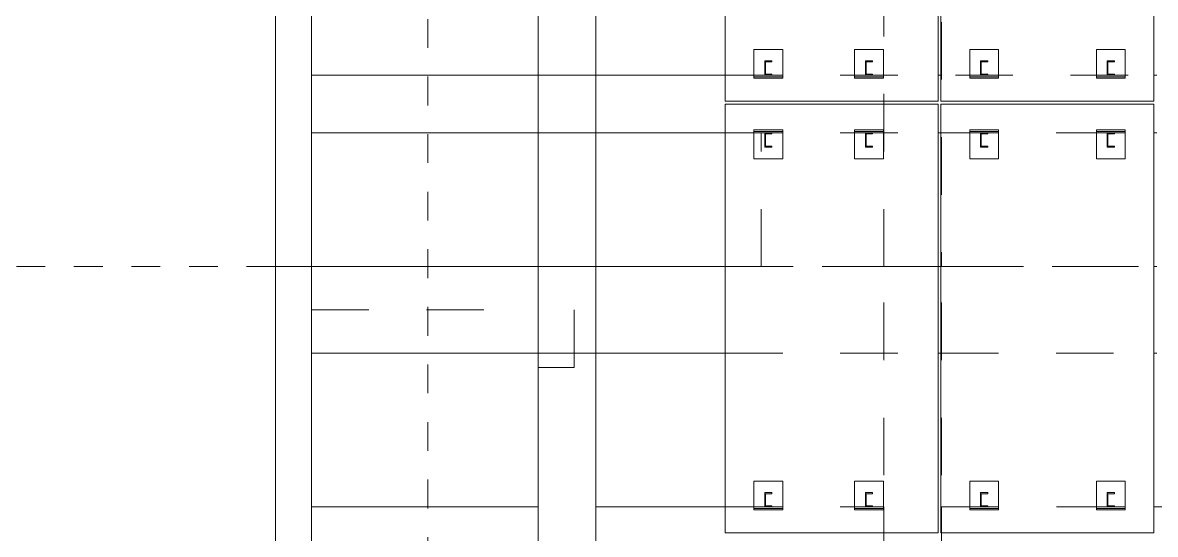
# Model space of a CAD drawing. Header units: millimetres. Extents: x 652937 to 1670132, y 1473552 to 2851037.
# Drawn here: x 663419.75 to 663427.63, y 1524528.36 to 1524531.92 of the extents above; entities that cross this region are included whole.
import ezdxf

# ---------------------------------------------------------------- set-up
doc = ezdxf.new("R2010")
doc.units = ezdxf.units.MM
for name, pattern in [('XKITLINE00', [0]), ('XKITLINE01', [4, 1, -1, 1, -1]), ('XKITLINE02', [4, 2, -2])]:
    doc.linetypes.add(name, pattern=pattern)
doc.layers.add('Part', color=7, linetype='Continuous', lineweight=0)
doc.layers.add('S-GRID', color=7, linetype='Continuous', lineweight=9)

# ---------------------------------------------------------------- blocks, each defined once
blk = doc.blocks.new('*A33882394')
at = {"layer": 'S-GRID', "color": 7, "linetype": 'XKITLINE01', "lineweight": 0}
blk.add_line((346.109039, 32.577691), (455.260679, 32.577691), dxfattribs=at)
blk = doc.blocks.new('*A34402446')
at = {"layer": 'Part', "color": 7, "linetype": 'XKITLINE02', "lineweight": 0}
for p, q in [((357.110088, 49.077691), (358.360088, 49.077691)), ((357.110088, 49.077691), (357.110088, 48.077691)), ((358.360088, 49.077691), (358.360088, 48.077691)), ((358.360088, 39.227691), (358.360088, 37.227691))]:
    blk.add_line(p, q, dxfattribs=at)
at = {"layer": 'Part', "color": 7, "linetype": 'XKITLINE00', "lineweight": 0}
for p, q in [((357.110088, 48.077691), (357.110088, 32.577691)), ((358.360088, 48.077691), (358.360088, 39.227691)), ((358.360088, 37.227691), (358.360088, 32.577691)), ((357.110088, 32.577691), (358.360088, 32.577691))]:
    blk.add_line(p, q, dxfattribs=at)
blk = doc.blocks.new('*A34412447')
at = {"layer": 'Part', "color": 7, "linetype": 'XKITLINE02', "lineweight": 0}
for p, q in [((373.990108, 37.227691), (372.740108, 37.227691)), ((372.740108, 32.577691), (372.740108, 37.227691)), ((373.990108, 32.577691), (373.990108, 37.227691)), ((373.990108, 32.577691), (372.740108, 32.577691))]:
    blk.add_line(p, q, dxfattribs=at)
blk = doc.blocks.new('*A34422448')
at = {"layer": 'Part', "color": 7, "linetype": 'XKITLINE02', "lineweight": 0}
for p, q in [((366.245088, 49.077691), (366.245088, 48.077691)), ((366.245088, 49.077691), (368.245088, 49.077691)), ((368.245088, 49.077691), (368.245088, 48.077691)), ((366.245088, 39.227691), (366.245088, 37.227691)), ((368.245088, 39.227691), (368.245088, 37.227691))]:
    blk.add_line(p, q, dxfattribs=at)
at = {"layer": 'Part', "color": 7, "linetype": 'XKITLINE00', "lineweight": 0}
for p, q in [((366.245088, 48.077691), (366.245088, 39.227691)), ((368.245088, 48.077691), (368.245088, 39.227691)), ((366.245088, 37.227691), (366.245088, 32.577691)), ((368.245088, 37.227691), (368.245088, 32.577691)), ((366.245088, 32.577691), (368.245088, 32.577691))]:
    blk.add_line(p, q, dxfattribs=at)
blk = doc.blocks.new('*A34432449')
at = {"layer": 'Part', "color": 7, "linetype": 'XKITLINE02', "lineweight": 0}
for p, q in [((378.255088, 32.577691), (378.255088, 49.077691)), ((378.255088, 49.077691), (380.140108, 49.077691)), ((380.240108, 49.077691), (380.255088, 49.077691)), ((380.255088, 49.077691), (380.255088, 32.577691)), ((378.255088, 32.577691), (380.140108, 32.577691)), ((380.240108, 32.577691), (380.255088, 32.577691))]:
    blk.add_line(p, q, dxfattribs=at)
at = {"layer": 'Part', "color": 7, "linetype": 'XKITLINE00', "lineweight": 0}
for p, q in [((380.140108, 49.077691), (380.240108, 49.077691)), ((380.140108, 32.577691), (380.240108, 32.577691))]:
    blk.add_line(p, q, dxfattribs=at)
blk = doc.blocks.new('*A34482454')
at = {"layer": 'S-GRID', "color": 7, "linetype": 'XKITLINE01', "lineweight": 0}
blk.add_line((362.410088, -3.820204), (362.410088, 83.930188), dxfattribs=at)
blk = doc.blocks.new('*A34492455')
at = {"layer": 'Part', "color": 7, "linetype": 'XKITLINE00', "lineweight": 0}
for p, q in [((372.740108, 53.227691), (372.740108, 38.327691)), ((380.140108, 53.227691), (380.140108, 38.327691)), ((380.140108, 38.327691), (372.740108, 38.327691)), ((372.740108, 38.227691), (380.140108, 38.227691)), ((372.740108, 38.227691), (372.740108, 23.327691)), ((380.140108, 38.227691), (380.140108, 23.327691)), ((380.140108, 23.327691), (372.740108, 23.327691))]:
    blk.add_line(p, q, dxfattribs=at)
blk = doc.blocks.new('*A34502456')
at = {"layer": 'Part', "color": 7, "linetype": 'XKITLINE00', "lineweight": 0}
for p, q in [((380.240108, 53.227691), (380.240108, 38.327691)), ((387.640108, 53.227691), (387.640108, 38.327691)), ((387.640108, 38.327691), (380.240108, 38.327691)), ((380.240108, 38.227691), (387.640108, 38.227691)), ((380.240108, 38.227691), (380.240108, 23.327691)), ((387.640108, 38.227691), (387.640108, 23.327691)), ((387.640108, 23.327691), (380.240108, 23.327691))]:
    blk.add_line(p, q, dxfattribs=at)
blk = doc.blocks.new('*A35452551')
at = {"layer": 'Part', "color": 7, "linetype": 'XKITLINE02', "lineweight": 0}
for p, q in [((358.360088, 32.577691), (358.360088, 31.077691)), ((366.245088, 32.577691), (358.360088, 32.577691)), ((366.245088, 31.077691), (366.245088, 32.577691)), ((358.360088, 31.077691), (366.245088, 31.077691))]:
    blk.add_line(p, q, dxfattribs=at)
blk = doc.blocks.new('*A35462552')
at = {"layer": 'Part', "color": 7, "linetype": 'XKITLINE00', "lineweight": 0}
for p, q in [((357.110088, 32.577691), (358.360088, 32.577691)), ((357.110088, 32.577691), (357.110088, 23.227691)), ((358.360088, 32.577691), (358.360088, 24.227691))]:
    blk.add_line(p, q, dxfattribs=at)
at = {"layer": 'Part', "color": 7, "linetype": 'XKITLINE02', "lineweight": 0}
for p, q in [((358.360088, 24.227691), (358.360088, 13.327691)), ((357.110088, 23.227691), (357.110088, 13.327691)), ((357.110088, 13.327691), (358.360088, 13.327691))]:
    blk.add_line(p, q, dxfattribs=at)
blk = doc.blocks.new('*A35472553')
at = {"layer": 'Part', "color": 7, "linetype": 'XKITLINE00', "lineweight": 0}
for p, q in [((358.360088, 32.577691), (358.360088, 29.577691)), ((366.245088, 32.577691), (358.360088, 32.577691)), ((366.245088, 29.577691), (366.245088, 32.577691)), ((358.360088, 29.577691), (366.245088, 29.577691))]:
    blk.add_line(p, q, dxfattribs=at)
blk = doc.blocks.new('*A35482554')
at = {"layer": 'Part', "color": 7, "linetype": 'XKITLINE00', "lineweight": 0}
for p, q in [((366.245088, 32.577691), (366.245088, 29.577691)), ((366.245088, 32.577691), (372.740108, 32.577691)), ((380.140108, 32.577691), (380.240108, 32.577691)), ((387.640108, 32.577691), (387.740108, 32.577691)), ((366.245088, 29.577691), (372.740108, 29.577691)), ((380.140108, 29.577691), (380.240108, 29.577691)), ((387.640108, 29.577691), (387.740108, 29.577691))]:
    blk.add_line(p, q, dxfattribs=at)
at = {"layer": 'Part', "color": 7, "linetype": 'XKITLINE02', "lineweight": 0}
for p, q in [((372.740108, 32.577691), (387.640108, 32.577691)), ((372.740108, 29.577691), (380.140108, 29.577691)), ((380.240108, 29.577691), (387.640108, 29.577691))]:
    blk.add_line(p, q, dxfattribs=at)
blk = doc.blocks.new('*A35492555')
at = {"layer": 'Part', "color": 7, "linetype": 'XKITLINE02', "lineweight": 0}
for p, q in [((367.495088, 32.577691), (366.245088, 32.577691)), ((366.245088, 32.577691), (366.245088, 29.077691)), ((367.495088, 29.077691), (367.495088, 32.577691)), ((366.245088, 29.077691), (367.495088, 29.077691))]:
    blk.add_line(p, q, dxfattribs=at)
blk = doc.blocks.new('*A35502556')
at = {"layer": 'Part', "color": 7, "linetype": 'XKITLINE00', "lineweight": 0}
for p, q in [((366.245088, 32.577691), (366.245088, 24.227691)), ((366.245088, 32.577691), (368.245088, 32.577691)), ((368.245088, 32.577691), (368.245088, 24.227691))]:
    blk.add_line(p, q, dxfattribs=at)
at = {"layer": 'Part', "color": 7, "linetype": 'XKITLINE02', "lineweight": 0}
for p, q in [((366.245088, 24.227691), (366.245088, 13.327691)), ((368.245088, 24.227691), (368.245088, 13.327691)), ((366.245088, 13.327691), (368.245088, 13.327691))]:
    blk.add_line(p, q, dxfattribs=at)
blk = doc.blocks.new('*A35512557')
at = {"layer": 'Part', "color": 7, "linetype": 'XKITLINE02', "lineweight": 0}
for p, q in [((378.255088, 13.327691), (378.255088, 32.577691)), ((378.255088, 32.577691), (380.140108, 32.577691)), ((380.240108, 32.577691), (380.255088, 32.577691)), ((380.255088, 13.327691), (380.255088, 32.577691)), ((378.255088, 13.327691), (380.255088, 13.327691))]:
    blk.add_line(p, q, dxfattribs=at)
at = {"layer": 'Part', "color": 7, "linetype": 'XKITLINE00', "lineweight": 0}
blk.add_line((380.140108, 32.577691), (380.240108, 32.577691), dxfattribs=at)
blk = doc.blocks.new('*A35612567')
at = {"layer": 'Part', "color": 7, "linetype": 'XKITLINE00', "lineweight": 0}
for p, q in [((366.245088, 24.227691), (358.360088, 24.227691)), ((358.360088, 24.227691), (358.360088, 23.227691)), ((366.245088, 24.227691), (366.245088, 23.227691)), ((365.140108, 22.227691), (365.240108, 22.227691))]:
    blk.add_line(p, q, dxfattribs=at)
at = {"layer": 'Part', "color": 7, "linetype": 'XKITLINE02', "lineweight": 0}
for p, q in [((358.360088, 23.227691), (358.360088, 22.227691)), ((366.245088, 23.227691), (366.245088, 22.227691)), ((358.360088, 22.227691), (365.140108, 22.227691)), ((365.240108, 22.227691), (366.245088, 22.227691))]:
    blk.add_line(p, q, dxfattribs=at)
blk = doc.blocks.new('*A35672573')
at = {"layer": 'Part', "color": 7, "linetype": 'XKITLINE00', "lineweight": 0}
for p, q in [((368.245088, 24.227691), (372.740108, 24.227691)), ((368.245088, 24.227691), (368.245088, 23.227691)), ((378.255088, 23.327691), (378.255088, 23.227691)), ((372.640108, 22.227691), (372.740108, 22.227691))]:
    blk.add_line(p, q, dxfattribs=at)
at = {"layer": 'Part', "color": 7, "linetype": 'XKITLINE02', "lineweight": 0}
for p, q in [((372.740108, 24.227691), (378.255088, 24.227691)), ((378.255088, 24.227691), (378.255088, 23.327691)), ((368.245088, 23.227691), (368.245088, 22.227691)), ((378.255088, 23.227691), (378.255088, 22.227691)), ((368.245088, 22.227691), (372.640108, 22.227691)), ((372.740108, 22.227691), (378.255088, 22.227691))]:
    blk.add_line(p, q, dxfattribs=at)
blk = doc.blocks.new('*A35802586')
at = {"layer": 'Part', "color": 7, "linetype": 'XKITLINE02', "lineweight": 0}
for p, q in [((377.615156, 24.727691), (377.865156, 24.727691)), ((377.615156, 24.227691), (377.615156, 24.727691)), ((377.865156, 24.690191), (377.640156, 24.690191)), ((377.640156, 24.690191), (377.640156, 24.265191)), ((377.865156, 24.727691), (377.865156, 24.690191)), ((377.865156, 24.227691), (377.615156, 24.227691)), ((377.640156, 24.265191), (377.865156, 24.265191)), ((377.865156, 24.265191), (377.865156, 24.227691))]:
    blk.add_line(p, q, dxfattribs=at)
blk = doc.blocks.new('*A35812587')
at = {"layer": 'Part', "color": 7, "linetype": 'XKITLINE02', "lineweight": 0}
for p, q in [((374.115156, 24.727691), (374.365156, 24.727691)), ((374.115156, 24.227691), (374.115156, 24.727691)), ((374.365156, 24.690191), (374.140156, 24.690191)), ((374.140156, 24.690191), (374.140156, 24.265191)), ((374.365156, 24.727691), (374.365156, 24.690191)), ((374.365156, 24.227691), (374.115156, 24.227691)), ((374.140156, 24.265191), (374.365156, 24.265191)), ((374.365156, 24.265191), (374.365156, 24.227691))]:
    blk.add_line(p, q, dxfattribs=at)
blk = doc.blocks.new('*A35822588')
at = {"layer": 'Part', "color": 7, "linetype": 'XKITLINE02', "lineweight": 0}
for p, q in [((378.24014, 25.127691), (377.240139, 25.127691)), ((377.240139, 25.127691), (377.240139, 24.127691)), ((377.24014, 24.127691), (377.24014, 25.127691)), ((378.240139, 24.127691), (378.240139, 25.127691)), ((378.24014, 24.127691), (378.24014, 25.127691)), ((377.240139, 24.127691), (378.24014, 24.127691))]:
    blk.add_line(p, q, dxfattribs=at)
blk = doc.blocks.new('*A35832589')
at = {"layer": 'Part', "color": 7, "linetype": 'XKITLINE02', "lineweight": 0}
for p, q in [((374.74014, 25.127691), (373.740139, 25.127691)), ((373.740139, 25.127691), (373.740139, 24.127691)), ((373.74014, 24.127691), (373.74014, 25.127691)), ((374.740139, 24.127691), (374.740139, 25.127691)), ((374.74014, 24.127691), (374.74014, 25.127691)), ((373.740139, 24.127691), (374.74014, 24.127691))]:
    blk.add_line(p, q, dxfattribs=at)
blk = doc.blocks.new('*A35842590')
at = {"layer": 'Part', "color": 7, "linetype": 'XKITLINE02', "lineweight": 0}
for p, q in [((377.240156, 24.227691), (378.240156, 24.227691)), ((377.240156, 24.227691), (377.240156, 24.177691)), ((377.240156, 24.177691), (378.240156, 24.177691)), ((378.240156, 24.227691), (378.240156, 24.177691))]:
    blk.add_line(p, q, dxfattribs=at)
blk = doc.blocks.new('*A35852591')
at = {"layer": 'Part', "color": 7, "linetype": 'XKITLINE02', "lineweight": 0}
for p, q in [((373.740156, 24.227691), (374.740156, 24.227691)), ((373.740156, 24.227691), (373.740156, 24.177691)), ((373.740156, 24.177691), (374.740156, 24.177691)), ((374.740156, 24.227691), (374.740156, 24.177691))]:
    blk.add_line(p, q, dxfattribs=at)
blk = doc.blocks.new('*A35862592')
at = {"layer": 'Part', "color": 7, "linetype": 'XKITLINE02', "lineweight": 0}
for p, q in [((381.615156, 24.727691), (381.865156, 24.727691)), ((381.615156, 24.227691), (381.615156, 24.727691)), ((381.865156, 24.690191), (381.640156, 24.690191)), ((381.640156, 24.690191), (381.640156, 24.265191)), ((381.865156, 24.727691), (381.865156, 24.690191)), ((381.865156, 24.227691), (381.615156, 24.227691)), ((381.640156, 24.265191), (381.865156, 24.265191)), ((381.865156, 24.265191), (381.865156, 24.227691))]:
    blk.add_line(p, q, dxfattribs=at)
blk = doc.blocks.new('*A35872593')
at = {"layer": 'Part', "color": 7, "linetype": 'XKITLINE02', "lineweight": 0}
for p, q in [((382.24014, 25.127691), (381.240139, 25.127691)), ((381.240139, 25.127691), (381.240139, 24.127691)), ((381.24014, 24.127691), (381.24014, 25.127691)), ((382.240139, 24.127691), (382.240139, 25.127691)), ((382.24014, 24.127691), (382.24014, 25.127691)), ((381.240139, 24.127691), (382.24014, 24.127691))]:
    blk.add_line(p, q, dxfattribs=at)
blk = doc.blocks.new('*A35882594')
at = {"layer": 'Part', "color": 7, "linetype": 'XKITLINE02', "lineweight": 0}
for p, q in [((381.240156, 24.227691), (382.240156, 24.227691)), ((381.240156, 24.227691), (381.240156, 24.177691)), ((381.240156, 24.177691), (382.240156, 24.177691)), ((382.240156, 24.227691), (382.240156, 24.177691))]:
    blk.add_line(p, q, dxfattribs=at)
blk = doc.blocks.new('*A35892595')
at = {"layer": 'Part', "color": 7, "linetype": 'XKITLINE02', "lineweight": 0}
for p, q in [((380.255088, 24.227691), (387.640108, 24.227691)), ((380.255088, 24.227691), (380.255088, 23.327691)), ((387.740108, 24.227691), (395.140108, 24.227691)), ((395.240108, 24.227691), (398.655088, 24.227691)), ((398.655088, 24.227691), (398.655088, 23.327691)), ((380.255088, 23.227691), (380.255088, 22.227691)), ((398.655088, 23.227691), (398.655088, 22.227691)), ((380.255088, 22.227691), (387.640108, 22.227691)), ((387.740108, 22.227691), (395.140108, 22.227691)), ((395.240108, 22.227691), (398.655088, 22.227691))]:
    blk.add_line(p, q, dxfattribs=at)
at = {"layer": 'Part', "color": 7, "linetype": 'XKITLINE00', "lineweight": 0}
for p, q in [((387.640108, 24.227691), (387.740108, 24.227691)), ((395.140108, 24.227691), (395.240108, 24.227691)), ((380.255088, 23.327691), (380.255088, 23.227691)), ((398.655088, 23.327691), (398.655088, 23.227691)), ((387.640108, 22.227691), (387.740108, 22.227691)), ((395.140108, 22.227691), (395.240108, 22.227691))]:
    blk.add_line(p, q, dxfattribs=at)
blk = doc.blocks.new('*A35902596')
at = {"layer": 'Part', "color": 7, "linetype": 'XKITLINE02', "lineweight": 0}
for p, q in [((386.015156, 24.727691), (386.265156, 24.727691)), ((386.015156, 24.227691), (386.015156, 24.727691)), ((386.265156, 24.690191), (386.040156, 24.690191)), ((386.040156, 24.690191), (386.040156, 24.265191)), ((386.265156, 24.727691), (386.265156, 24.690191)), ((386.265156, 24.227691), (386.015156, 24.227691)), ((386.040156, 24.265191), (386.265156, 24.265191)), ((386.265156, 24.265191), (386.265156, 24.227691))]:
    blk.add_line(p, q, dxfattribs=at)
blk = doc.blocks.new('*A35952601')
at = {"layer": 'Part', "color": 7, "linetype": 'XKITLINE02', "lineweight": 0}
for p, q in [((386.64014, 25.127691), (385.640139, 25.127691)), ((385.640139, 25.127691), (385.640139, 24.127691)), ((385.64014, 24.127691), (385.64014, 25.127691)), ((386.640139, 24.127691), (386.640139, 25.127691)), ((386.64014, 24.127691), (386.64014, 25.127691)), ((385.640139, 24.127691), (386.64014, 24.127691))]:
    blk.add_line(p, q, dxfattribs=at)
blk = doc.blocks.new('*A35962602')
at = {"layer": 'Part', "color": 7, "linetype": 'XKITLINE02', "lineweight": 0}
for p, q in [((385.640156, 24.227691), (386.640156, 24.227691)), ((385.640156, 24.227691), (385.640156, 24.177691)), ((385.640156, 24.177691), (386.640156, 24.177691)), ((386.640156, 24.227691), (386.640156, 24.177691))]:
    blk.add_line(p, q, dxfattribs=at)
blk = doc.blocks.new('*A37202726')
at = {"layer": 'Part', "color": 7, "linetype": 'XKITLINE00', "lineweight": 0}
for p, q in [((358.360108, 39.227691), (358.360108, 37.227691)), ((358.360108, 39.227691), (372.740108, 39.227691)), ((380.140108, 39.227691), (380.240108, 39.227691)), ((387.640108, 39.227691), (387.740108, 39.227691)), ((358.360108, 37.227691), (372.740108, 37.227691)), ((380.140108, 37.227691), (380.240108, 37.227691)), ((387.640108, 37.227691), (387.740108, 37.227691))]:
    blk.add_line(p, q, dxfattribs=at)
at = {"layer": 'Part', "color": 7, "linetype": 'XKITLINE02', "lineweight": 0}
for p, q in [((372.740108, 39.227691), (387.640108, 39.227691)), ((372.740108, 37.227691), (380.140108, 37.227691)), ((380.240108, 37.227691), (387.640108, 37.227691))]:
    blk.add_line(p, q, dxfattribs=at)
blk = doc.blocks.new('*A38252831')
at = {"layer": 'Part', "color": 7, "linetype": 'XKITLINE02', "lineweight": 0}
for p, q in [((374.115156, 37.227691), (374.365156, 37.227691)), ((374.115156, 36.727691), (374.115156, 37.227691)), ((374.365156, 37.190191), (374.140156, 37.190191)), ((374.140156, 37.190191), (374.140156, 36.765191)), ((374.365156, 37.227691), (374.365156, 37.190191)), ((374.365156, 36.727691), (374.115156, 36.727691)), ((374.140156, 36.765191), (374.365156, 36.765191)), ((374.365156, 36.765191), (374.365156, 36.727691))]:
    blk.add_line(p, q, dxfattribs=at)
blk = doc.blocks.new('*A38262832')
at = {"layer": 'Part', "color": 7, "linetype": 'XKITLINE02', "lineweight": 0}
for p, q in [((373.740156, 37.277691), (374.740156, 37.277691)), ((373.740156, 37.277691), (373.740156, 37.227691)), ((373.740156, 37.227691), (374.740156, 37.227691)), ((374.740156, 37.277691), (374.740156, 37.227691))]:
    blk.add_line(p, q, dxfattribs=at)
blk = doc.blocks.new('*A38272833')
at = {"layer": 'Part', "color": 7, "linetype": 'XKITLINE02', "lineweight": 0}
for p, q in [((374.74014, 37.327691), (373.740139, 37.327691)), ((373.740139, 37.327691), (373.740139, 36.327691)), ((373.74014, 36.327691), (373.74014, 37.327691)), ((374.740139, 36.327691), (374.740139, 37.327691)), ((374.74014, 36.327691), (374.74014, 37.327691)), ((373.740139, 36.327691), (374.74014, 36.327691))]:
    blk.add_line(p, q, dxfattribs=at)
blk = doc.blocks.new('*A38282834')
at = {"layer": 'Part', "color": 7, "linetype": 'XKITLINE02', "lineweight": 0}
for p, q in [((374.115156, 39.727691), (374.365156, 39.727691)), ((374.115156, 39.227691), (374.115156, 39.727691)), ((374.365156, 39.690191), (374.140156, 39.690191)), ((374.140156, 39.690191), (374.140156, 39.265191)), ((374.365156, 39.727691), (374.365156, 39.690191)), ((374.365156, 39.227691), (374.115156, 39.227691)), ((374.140156, 39.265191), (374.365156, 39.265191)), ((374.365156, 39.265191), (374.365156, 39.227691))]:
    blk.add_line(p, q, dxfattribs=at)
blk = doc.blocks.new('*A38292835')
at = {"layer": 'Part', "color": 7, "linetype": 'XKITLINE02', "lineweight": 0}
for p, q in [((374.74014, 40.127691), (373.740139, 40.127691)), ((373.740139, 40.127691), (373.740139, 39.127691)), ((373.74014, 39.127691), (373.74014, 40.127691)), ((374.740139, 39.127691), (374.740139, 40.127691)), ((374.74014, 39.127691), (374.74014, 40.127691)), ((373.740139, 39.127691), (374.74014, 39.127691))]:
    blk.add_line(p, q, dxfattribs=at)
blk = doc.blocks.new('*A38302836')
at = {"layer": 'Part', "color": 7, "linetype": 'XKITLINE02', "lineweight": 0}
for p, q in [((373.740156, 39.227691), (374.740156, 39.227691)), ((373.740156, 39.227691), (373.740156, 39.177691)), ((373.740156, 39.177691), (374.740156, 39.177691)), ((374.740156, 39.227691), (374.740156, 39.177691))]:
    blk.add_line(p, q, dxfattribs=at)
blk = doc.blocks.new('*A38312837')
at = {"layer": 'Part', "color": 7, "linetype": 'XKITLINE02', "lineweight": 0}
for p, q in [((377.615156, 37.227691), (377.865156, 37.227691)), ((377.615156, 36.727691), (377.615156, 37.227691)), ((377.865156, 37.190191), (377.640156, 37.190191)), ((377.640156, 37.190191), (377.640156, 36.765191)), ((377.865156, 37.227691), (377.865156, 37.190191)), ((377.865156, 36.727691), (377.615156, 36.727691)), ((377.640156, 36.765191), (377.865156, 36.765191)), ((377.865156, 36.765191), (377.865156, 36.727691))]:
    blk.add_line(p, q, dxfattribs=at)
blk = doc.blocks.new('*A38322838')
at = {"layer": 'Part', "color": 7, "linetype": 'XKITLINE02', "lineweight": 0}
for p, q in [((377.240156, 37.277691), (378.240156, 37.277691)), ((377.240156, 37.277691), (377.240156, 37.227691)), ((377.240156, 37.227691), (378.240156, 37.227691)), ((378.240156, 37.277691), (378.240156, 37.227691))]:
    blk.add_line(p, q, dxfattribs=at)
blk = doc.blocks.new('*A38332839')
at = {"layer": 'Part', "color": 7, "linetype": 'XKITLINE02', "lineweight": 0}
for p, q in [((378.24014, 37.327691), (377.240139, 37.327691)), ((377.240139, 37.327691), (377.240139, 36.327691)), ((377.24014, 36.327691), (377.24014, 37.327691)), ((378.240139, 36.327691), (378.240139, 37.327691)), ((378.24014, 36.327691), (378.24014, 37.327691)), ((377.240139, 36.327691), (378.24014, 36.327691))]:
    blk.add_line(p, q, dxfattribs=at)
blk = doc.blocks.new('*A38342840')
at = {"layer": 'Part', "color": 7, "linetype": 'XKITLINE02', "lineweight": 0}
for p, q in [((377.615156, 39.727691), (377.865156, 39.727691)), ((377.615156, 39.227691), (377.615156, 39.727691)), ((377.865156, 39.690191), (377.640156, 39.690191)), ((377.640156, 39.690191), (377.640156, 39.265191)), ((377.865156, 39.727691), (377.865156, 39.690191)), ((377.865156, 39.227691), (377.615156, 39.227691)), ((377.640156, 39.265191), (377.865156, 39.265191)), ((377.865156, 39.265191), (377.865156, 39.227691))]:
    blk.add_line(p, q, dxfattribs=at)
blk = doc.blocks.new('*A38352841')
at = {"layer": 'Part', "color": 7, "linetype": 'XKITLINE02', "lineweight": 0}
for p, q in [((378.24014, 40.127691), (377.240139, 40.127691)), ((377.240139, 40.127691), (377.240139, 39.127691)), ((377.24014, 39.127691), (377.24014, 40.127691)), ((378.240139, 39.127691), (378.240139, 40.127691)), ((378.24014, 39.127691), (378.24014, 40.127691)), ((377.240139, 39.127691), (378.24014, 39.127691))]:
    blk.add_line(p, q, dxfattribs=at)
blk = doc.blocks.new('*A38362842')
at = {"layer": 'Part', "color": 7, "linetype": 'XKITLINE02', "lineweight": 0}
for p, q in [((377.240156, 39.227691), (378.240156, 39.227691)), ((377.240156, 39.227691), (377.240156, 39.177691)), ((377.240156, 39.177691), (378.240156, 39.177691)), ((378.240156, 39.227691), (378.240156, 39.177691))]:
    blk.add_line(p, q, dxfattribs=at)
blk = doc.blocks.new('*A38372843')
at = {"layer": 'Part', "color": 7, "linetype": 'XKITLINE02', "lineweight": 0}
for p, q in [((381.615156, 37.227691), (381.865156, 37.227691)), ((381.615156, 36.727691), (381.615156, 37.227691)), ((381.865156, 37.190191), (381.640156, 37.190191)), ((381.640156, 37.190191), (381.640156, 36.765191)), ((381.865156, 37.227691), (381.865156, 37.190191)), ((381.865156, 36.727691), (381.615156, 36.727691)), ((381.640156, 36.765191), (381.865156, 36.765191)), ((381.865156, 36.765191), (381.865156, 36.727691))]:
    blk.add_line(p, q, dxfattribs=at)
blk = doc.blocks.new('*A38382844')
at = {"layer": 'Part', "color": 7, "linetype": 'XKITLINE02', "lineweight": 0}
for p, q in [((381.240156, 37.277691), (382.240156, 37.277691)), ((381.240156, 37.277691), (381.240156, 37.227691)), ((381.240156, 37.227691), (382.240156, 37.227691)), ((382.240156, 37.277691), (382.240156, 37.227691))]:
    blk.add_line(p, q, dxfattribs=at)
blk = doc.blocks.new('*A38392845')
at = {"layer": 'Part', "color": 7, "linetype": 'XKITLINE02', "lineweight": 0}
for p, q in [((382.24014, 37.327691), (381.240139, 37.327691)), ((381.240139, 37.327691), (381.240139, 36.327691)), ((381.24014, 36.327691), (381.24014, 37.327691)), ((382.240139, 36.327691), (382.240139, 37.327691)), ((382.24014, 36.327691), (382.24014, 37.327691)), ((381.240139, 36.327691), (382.24014, 36.327691))]:
    blk.add_line(p, q, dxfattribs=at)
blk = doc.blocks.new('*A38402846')
at = {"layer": 'Part', "color": 7, "linetype": 'XKITLINE02', "lineweight": 0}
for p, q in [((381.615156, 39.727691), (381.865156, 39.727691)), ((381.615156, 39.227691), (381.615156, 39.727691)), ((381.865156, 39.690191), (381.640156, 39.690191)), ((381.640156, 39.690191), (381.640156, 39.265191)), ((381.865156, 39.727691), (381.865156, 39.690191)), ((381.865156, 39.227691), (381.615156, 39.227691)), ((381.640156, 39.265191), (381.865156, 39.265191)), ((381.865156, 39.265191), (381.865156, 39.227691))]:
    blk.add_line(p, q, dxfattribs=at)
blk = doc.blocks.new('*A38412847')
at = {"layer": 'Part', "color": 7, "linetype": 'XKITLINE02', "lineweight": 0}
for p, q in [((382.24014, 40.127691), (381.240139, 40.127691)), ((381.240139, 40.127691), (381.240139, 39.127691)), ((381.24014, 39.127691), (381.24014, 40.127691)), ((382.240139, 39.127691), (382.240139, 40.127691)), ((382.24014, 39.127691), (382.24014, 40.127691)), ((381.240139, 39.127691), (382.24014, 39.127691))]:
    blk.add_line(p, q, dxfattribs=at)
blk = doc.blocks.new('*A38422848')
at = {"layer": 'Part', "color": 7, "linetype": 'XKITLINE02', "lineweight": 0}
for p, q in [((381.240156, 39.227691), (382.240156, 39.227691)), ((381.240156, 39.227691), (381.240156, 39.177691)), ((381.240156, 39.177691), (382.240156, 39.177691)), ((382.240156, 39.227691), (382.240156, 39.177691))]:
    blk.add_line(p, q, dxfattribs=at)
blk = doc.blocks.new('*A38432849')
at = {"layer": 'Part', "color": 7, "linetype": 'XKITLINE02', "lineweight": 0}
for p, q in [((385.640156, 39.227691), (386.640156, 39.227691)), ((385.640156, 39.227691), (385.640156, 39.177691)), ((385.640156, 39.177691), (386.640156, 39.177691)), ((386.640156, 39.227691), (386.640156, 39.177691))]:
    blk.add_line(p, q, dxfattribs=at)
blk = doc.blocks.new('*A38442850')
at = {"layer": 'Part', "color": 7, "linetype": 'XKITLINE02', "lineweight": 0}
for p, q in [((386.64014, 40.127691), (385.640139, 40.127691)), ((385.640139, 40.127691), (385.640139, 39.127691)), ((385.64014, 39.127691), (385.64014, 40.127691)), ((386.640139, 39.127691), (386.640139, 40.127691)), ((386.64014, 39.127691), (386.64014, 40.127691)), ((385.640139, 39.127691), (386.64014, 39.127691))]:
    blk.add_line(p, q, dxfattribs=at)
blk = doc.blocks.new('*A38452851')
at = {"layer": 'Part', "color": 7, "linetype": 'XKITLINE02', "lineweight": 0}
for p, q in [((386.015156, 39.727691), (386.265156, 39.727691)), ((386.015156, 39.227691), (386.015156, 39.727691)), ((386.265156, 39.690191), (386.040156, 39.690191)), ((386.040156, 39.690191), (386.040156, 39.265191)), ((386.265156, 39.727691), (386.265156, 39.690191)), ((386.265156, 39.227691), (386.015156, 39.227691)), ((386.040156, 39.265191), (386.265156, 39.265191)), ((386.265156, 39.265191), (386.265156, 39.227691))]:
    blk.add_line(p, q, dxfattribs=at)
blk = doc.blocks.new('*A38462852')
at = {"layer": 'Part', "color": 7, "linetype": 'XKITLINE02', "lineweight": 0}
for p, q in [((386.64014, 37.327691), (385.640139, 37.327691)), ((385.640139, 37.327691), (385.640139, 36.327691)), ((385.64014, 36.327691), (385.64014, 37.327691)), ((386.640139, 36.327691), (386.640139, 37.327691)), ((386.64014, 36.327691), (386.64014, 37.327691)), ((385.640139, 36.327691), (386.64014, 36.327691))]:
    blk.add_line(p, q, dxfattribs=at)
blk = doc.blocks.new('*A38472853')
at = {"layer": 'Part', "color": 7, "linetype": 'XKITLINE02', "lineweight": 0}
for p, q in [((385.640156, 37.277691), (386.640156, 37.277691)), ((385.640156, 37.277691), (385.640156, 37.227691)), ((385.640156, 37.227691), (386.640156, 37.227691)), ((386.640156, 37.277691), (386.640156, 37.227691))]:
    blk.add_line(p, q, dxfattribs=at)
blk = doc.blocks.new('*A38482854')
at = {"layer": 'Part', "color": 7, "linetype": 'XKITLINE02', "lineweight": 0}
for p, q in [((386.015156, 37.227691), (386.265156, 37.227691)), ((386.015156, 36.727691), (386.015156, 37.227691)), ((386.265156, 37.190191), (386.040156, 37.190191)), ((386.040156, 37.190191), (386.040156, 36.765191)), ((386.265156, 37.227691), (386.265156, 37.190191)), ((386.265156, 36.727691), (386.015156, 36.727691)), ((386.040156, 36.765191), (386.265156, 36.765191)), ((386.265156, 36.765191), (386.265156, 36.727691))]:
    blk.add_line(p, q, dxfattribs=at)

msp = doc.modelspace()

# ---------------------------------------------------------------- block references
at = {"color": 7, "lineweight": 0, "xscale": 0.2, "yscale": 0.2, "zscale": 0.2}
for name in ['*A34482454', '*A34492455', '*A34502456', '*A34402446', '*A34422448', '*A34432449', '*A38292835', '*A38352841', '*A38412847', '*A38442850', '*A38282834', '*A38342840', '*A38402846', '*A38452851', '*A37202726', '*A38302836', '*A38362842', '*A38422848', '*A38432849', '*A38272833', '*A38262832', '*A38332839', '*A38322838', '*A38392845', '*A38382844', '*A38462852', '*A38472853', '*A34412447', '*A38252831', '*A38312837', '*A38372843', '*A38482854', '*A33882394', '*A35462552', '*A35452551', '*A35472553', '*A35482554', '*A35492555', '*A35502556', '*A35512557', '*A35832589', '*A35822588', '*A35872593', '*A35952601', '*A35812587', '*A35802586', '*A35862592', '*A35902596', '*A35612567', '*A35672573', '*A35852591', '*A35842590', '*A35892595', '*A35882594', '*A35962602']:
    msp.add_blockref(name, (663350.0877, 1524523.7048), dxfattribs=at)

doc.saveas('drawing.dxf')
